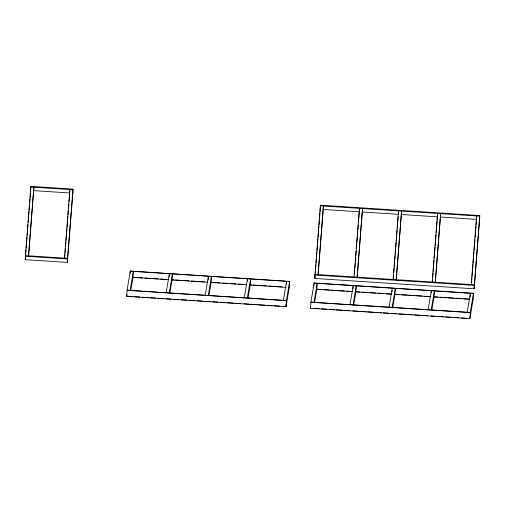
<?xml version="1.0" encoding="UTF-8"?>
<svg xmlns="http://www.w3.org/2000/svg" width="505" height="505" viewBox="0 0 505 505"><rect width="100%" height="100%" fill="white"/><g stroke="black" fill="none" stroke-linecap="round" stroke-linejoin="round"><path stroke-width="0.76" d="M25.25 259.652L25.414 255.606L67.55 258.339L67.38 262.392L25.25 259.652L25.484 256.679M72.827 193.169L72.998 189.123L30.862 186.383L30.698 190.435L30.748 189.798M28.608 256.098L33.879 187.222L28.482 255.801M69.583 195.309L69.879 189.558L64.482 258.143M479.63 218.949L474.138 288.803L314.804 278.457L320.416 205.188L479.75 215.534L479.586 219.587M320.252 209.24L320.416 205.188M318.163 274.903L323.434 206.021L318.036 274.606M359.364 210.408L359.434 208.363L354.037 276.942M357.231 277.441L362.502 208.559L357.104 277.144M396.299 279.978L401.563 211.096L396.166 279.682M437.204 219.965L437.57 213.438L432.173 282.017M435.367 282.516L440.631 213.634L435.234 282.219M474.138 288.803L479.75 215.534M476.543 218.703L476.638 215.976L471.241 284.555M474.189 288.166L474.302 284.757L314.968 274.404L314.804 278.457M289.283 287.389L286.019 306.674L126.692 296.328L127.083 290.167L286.411 300.513L286.045 306.529L282.983 306.327M130.202 272.681L130.29 271.179L289.624 281.525M130.183 273.287L130.315 271.034L289.649 281.38L289.258 287.541M130.808 290.306L132.992 277.39L133.358 271.381L130.145 290.369M169.175 276.721L169.358 273.716L166.145 292.704M169.876 292.843L172.06 279.928L172.426 273.918L169.213 292.906M208.199 280.01L208.426 276.254L205.213 295.242M208.944 295.381L211.122 282.465L211.488 276.456L208.281 295.438M247.355 281.045L247.494 278.792L244.281 297.78M248.005 297.912L250.19 285.003L250.556 278.987L247.343 297.975M286.379 284.334L286.562 281.329L283.349 300.317M286.019 306.674L286.385 300.664L289.649 281.38M310.537 308.265L310.922 302.104L470.256 312.45L469.865 318.617L310.537 308.265L310.815 306.598M313.996 285.375L314.161 282.97L473.494 293.317L473.103 299.478M314.52 303L316.837 289.333L317.203 283.318L313.99 302.306M353.02 288.664L353.203 285.653L349.99 304.641M353.588 305.538L355.899 291.871L356.265 285.855L353.058 304.843M392.044 291.953L392.132 290.444M392.656 308.075L394.967 294.402L395.333 288.393L392.12 307.381M431.201 292.982L431.339 290.728L428.126 309.716M431.724 310.613L434.035 296.94L434.401 290.93L431.188 309.918M470.174 297.022L470.401 293.266L467.194 312.254M30.862 186.383L25.37 256.243L67.5 258.977L72.998 189.123M25.61 255.12L26.039 249.666M26.159 248.107L26.525 243.429M26.651 241.87L27.017 237.198M27.137 235.639L27.51 230.962M27.63 229.403L27.996 224.725M28.185 222.389L28.551 217.712M28.671 216.153L29.044 211.475M29.164 209.916L29.53 205.245M29.719 202.903L30.022 199.008M30.148 197.449L30.578 191.995M64.615 258.434L64.918 254.539M65.044 252.98L65.41 248.309M65.53 246.749L65.903 242.072M66.022 240.513L66.389 235.835M66.515 234.276L66.944 228.822M67.064 227.263L67.436 222.585M67.556 221.026L67.922 216.355M68.049 214.795L68.415 210.118M68.535 208.559L68.907 203.881M69.09 201.545L69.456 196.868M67.38 262.392L72.878 192.538M314.918 277.043L315.347 271.583M315.53 269.247L315.896 264.57M316.023 263.01L316.389 258.339M316.509 256.78L316.881 252.102M317.001 250.543L317.367 245.866M317.55 243.53L317.923 238.852M318.043 237.293L318.409 232.616M318.535 231.063L318.901 226.385M319.027 224.826L319.394 220.148M319.514 218.589L319.943 213.135M320.069 211.576L320.303 208.603M354.409 274.12L354.781 269.449M354.901 267.89L355.267 263.212M355.394 261.653L355.76 256.976M355.886 255.416L356.252 250.745M356.435 248.403L356.801 243.726M356.928 242.166L357.294 237.495M357.42 235.936L357.786 231.258M357.906 229.699L358.279 225.022M358.462 222.686L359.32 211.778L323.314 209.436M393.105 279.48L398.502 210.901L398.388 214.309L362.382 211.974M393.294 279L393.66 274.322M393.786 272.763L394.152 268.086M394.279 266.526L394.645 261.855M394.828 259.513L395.137 255.618M395.257 254.059L395.686 248.605M395.806 247.046L396.179 242.368M396.299 240.809L396.665 236.132M396.791 234.573L397.157 229.901M397.284 228.342L397.713 222.882M397.833 221.329L398.199 216.651M432.299 282.314L432.545 279.196M432.665 277.636L433.037 272.959M433.157 271.406L433.53 266.728M433.65 265.169L434.016 260.492M434.199 258.156L434.571 253.478M434.691 251.919L435.058 247.242M435.184 245.682L435.55 241.011M435.676 239.452L436.042 234.774M436.225 232.439L436.591 227.761M436.718 226.202L437.084 221.525M471.55 282.516L471.916 277.838M472.042 276.279L472.409 271.602M472.535 270.042L472.964 264.588M473.084 263.029L473.45 258.352M473.576 256.793L473.942 252.121M474.069 250.562L474.435 245.884M474.555 244.325L474.927 239.648M475.11 237.312L475.476 232.635M475.596 231.075L475.969 226.398M476.089 224.839L476.455 220.167M130.315 271.034L127.058 290.318L286.385 300.664M126.692 296.328L126.97 294.661M314.161 282.97L310.897 302.255L470.231 312.601L473.494 293.317M389.058 307.179L392.271 288.191M469.865 318.617L473.128 299.332M30.811 187.02L72.947 189.76M320.366 205.825L479.699 216.172M33.759 190.631L69.766 192.973M401.45 214.511L437.45 216.847M440.518 217.049L476.518 219.385M314.918 275.042L474.252 285.388M314.135 283.116L473.469 293.468M132.304 277.201L135.447 277.403M137.013 277.504L142.511 277.864M144.866 278.015L150.357 278.369M152.712 278.52L158.21 278.88M160.565 279.031L166.057 279.391M172.338 279.795L173.903 279.903M175.475 280.004L181.756 280.408M183.321 280.509L188.82 280.868M191.174 281.02L197.455 281.43M199.02 281.531L204.519 281.885M210.793 282.295L213.148 282.447M214.72 282.548L220.212 282.907M222.566 283.059L228.064 283.419M230.419 283.57L235.911 283.924M238.265 284.081L243.757 284.435M250.038 284.845L251.61 284.946M253.182 285.047L259.456 285.458M261.028 285.559L266.52 285.912M268.875 286.07L275.156 286.474M276.727 286.575L282.219 286.935M316.149 289.138L321.647 289.491M323.213 289.592L329.494 290.003M331.065 290.104L337.34 290.514M338.912 290.615L344.404 290.968M346.758 291.126L352.256 291.48M355.394 291.688L360.103 291.991M362.457 292.142L368.738 292.553M370.31 292.654L375.802 293.007M378.157 293.165L383.648 293.519M386.003 293.67L391.501 294.03M394.639 294.232L399.348 294.541M401.702 294.693L407.194 295.046M408.766 295.154L415.047 295.558M416.619 295.659L422.111 296.018M424.465 296.17L430.746 296.58M433.883 296.782L437.81 297.035M440.164 297.192L446.439 297.596M448.011 297.697L453.503 298.057M455.857 298.209L461.355 298.569M463.71 298.72L469.202 299.074M132.992 277.39L168.209 279.682M172.06 279.928L208.06 282.27M211.122 282.465L246.345 284.751M250.19 285.003L286.196 287.339M316.837 289.333L352.054 291.619M355.899 291.871L391.905 294.207M394.967 294.402L430.191 296.694M434.035 296.94L470.035 299.282M126.717 296.183L132.91 296.58M134.475 296.688L139.954 297.041M142.303 297.192L148.565 297.603M150.13 297.704L155.609 298.057M157.958 298.209L163.437 298.562M165.785 298.72L171.195 299.067M173.543 299.219L179.023 299.579M181.371 299.73L186.85 300.084M189.198 300.235L194.671 300.595M197.019 300.746L202.499 301.1M204.847 301.258L210.263 301.605M212.611 301.756L218.091 302.116M220.439 302.268L225.912 302.621M227.477 302.722L233.739 303.133M235.305 303.234L240.784 303.587M243.915 303.789L249.325 304.143M250.89 304.244L257.152 304.654M258.718 304.755L264.98 305.159M266.545 305.26L272.807 305.67M274.373 305.771L279.852 306.125M313.624 308.321L319.103 308.675M321.451 308.826L326.931 309.18M329.279 309.338L334.758 309.691M336.324 309.792L342.579 310.196M344.145 310.304L349.624 310.657M352.692 310.853L358.171 311.213M359.737 311.314L365.992 311.718M367.558 311.819L373.82 312.229M375.385 312.33L381.647 312.734M383.213 312.835L388.692 313.195M391.76 313.39L396.45 313.7M398.798 313.851L405.06 314.255M406.626 314.356L412.105 314.716M414.453 314.868L420.716 315.272M422.281 315.373L427.76 315.732M430.822 315.928L435.518 316.237M437.867 316.389L443.346 316.742M445.694 316.894L451.173 317.254M453.522 317.405L459.001 317.759M461.349 317.91L466.828 318.27"/></g></svg>
